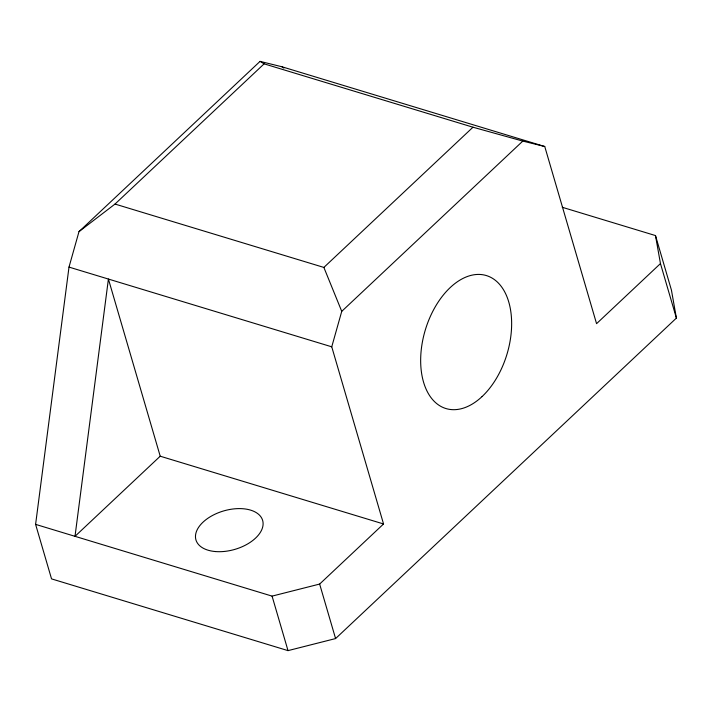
<?xml version="1.0" encoding="UTF-8"?>
<svg xmlns="http://www.w3.org/2000/svg" width="712" height="712" viewBox="0 0 712 712"><rect width="100%" height="100%" fill="white"/><g stroke="black" fill="none" stroke-linecap="round" stroke-linejoin="round"><path stroke-width="1.07" d="M655.485 235.565L671.425 290.078L676.4 318.077L335.583 638.566L288.013 650.626L51.54 578.883L35.6 524.37L69.002 267.098L78.996 231.631L260.058 61.374L282.005 66.786L544.751 146.512L596.558 323.666L660.46 263.573L655.485 235.565L562.258 207.281M35.6 524.37L272.073 596.122L319.643 584.062L383.546 523.97L331.748 346.815L341.742 311.349L522.804 141.092L544.751 146.512M78.996 231.631L115.006 204.059L264.116 63.849L472.982 127.217L522.804 141.092M115.006 204.059L323.871 267.427L472.982 127.217M160.218 456.205L75.009 536.332L108.411 279.051L160.218 456.205L383.546 523.97M69.002 267.098L331.748 346.815M260.058 61.374L264.116 63.849M282.005 66.786L283.821 68.076M323.871 267.427L341.742 311.349M660.46 263.573L676.4 318.077M319.643 584.062L335.583 638.566M272.073 596.122L288.013 650.626M482.086 396.557A69.5 42.604 -73.1 0 0 495.071 280.101A69.5 42.604 -73.1 0 0 421.282 349.494A69.5 42.604 -73.1 0 0 482.086 396.557M215.505 551.56A34.755 20.034 -16.3 0 0 262.924 521.62A34.755 20.034 -16.3 0 0 209.417 517.268A34.755 20.034 -16.3 0 0 215.505 551.56"/></g></svg>
